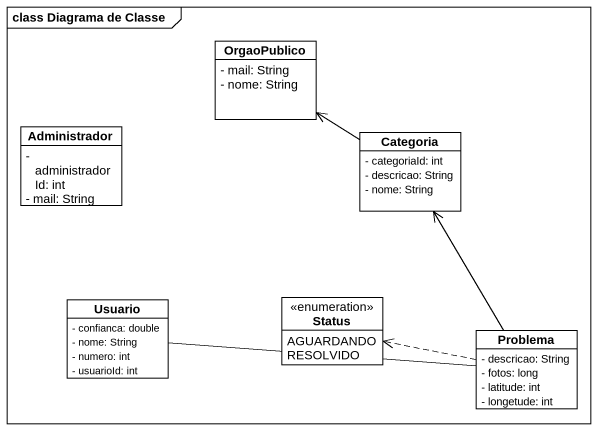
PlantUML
@startuml
mainframe class Diagrama de Classe
hide circle
hide empty members
skinparam classAttributeIconSize 0
class OrgaoPublico {
  - mail: String
  - nome: String
}
class Administrador {
  - administradorId: int
  - mail: String
}
class Categoria {
  - categoriaId: int
  - descricao: String
  - nome: String
}
class Usuario {
  - confianca: double
  - nome: String
  - numero: int
  - usuarioId: int
}
enum Status {
  AGUARDANDO
  RESOLVIDO
}
class Problema {
  - descricao: String
  - fotos: long
  - latitude: int
  - longetude: int
}
Categoria -up-> OrgaoPublico
Problema -up-> Categoria
Problema -left- Usuario
Problema .left.> Status
@enduml
